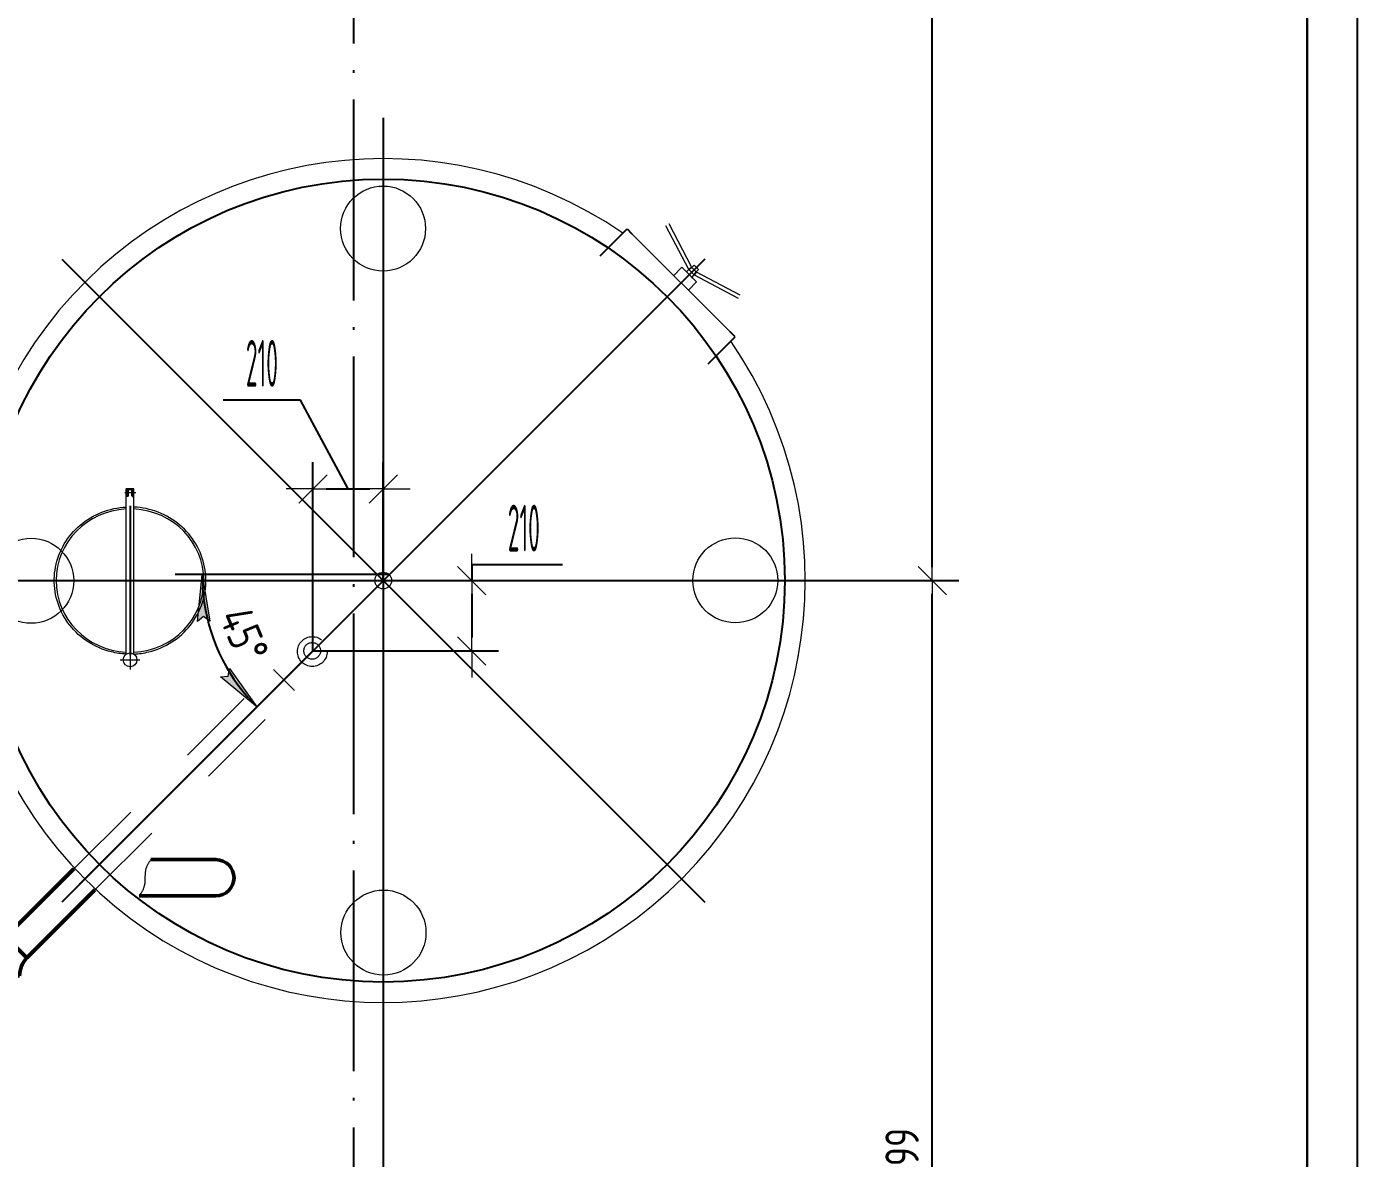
# Model space of a CAD drawing. Header units: millimetres. Extents: x -1731 to 4659, y 0 to 4165.
# Drawn here: x 386.6 to 486.1, y 333.5 to 418.1 of the extents above; entities that cross this region are included whole.
import ezdxf

# ---------------------------------------------------------------- set-up
doc = ezdxf.new("R2010")
doc.units = ezdxf.units.MM
for name, pattern in [('K5LT32768', [508, 317.5, -63.5, 63.5, -63.5]), ('K5LT32769', [0]), ('K5LT32770', [19.2, 15, -2, 0.2, -2]), ('K5LT32772', [50.8, 31.75, -6.35, 6.35, -6.35]), ('K5LT32774', [0]), ('K5LT32780', [0]), ('K5LT32782', [11.999999, 6, -6]), ('K5LT32787', [0]), ('K5LT32791', [50.8, 31.75, -6.35, 6.35, -6.35]), ('K5LT32792', [0]), ('K5LT32815', [0]), ('K5LT32820', [180.2, 120, -30, 0.2, -30]), ('K5LT32821', [18, 12, -1.5, 3, -1.5]), ('K5LT32822', [6.25, 4.75, -1.5]), ('K5LT_AXLED', [19.5, 15, -1.5, 1.5, -1.5]), ('K5LT_REINFORCED', [0]), ('K5LT_THIN', [0]), ('K5LT_THIN_INCLUDED_TO_HATCHING', [0])]:
    doc.linetypes.add(name, pattern=pattern)
doc.layers.add('Системный слой', color=7, linetype='Continuous')
doc.styles.add('KDIMTEXTSTYLE', font='GOST_AU.SHX', dxfattribs={"width": 0.96, "oblique": 15, "height": 5})
doc.dimstyles.new('KDIMSTYLE (0.03)', dxfattribs={"dimtxt": 5, "dimasz": 1, "dimexe": 2, "dimexo": 0, "dimgap": 1, "dimtad": 1, "dimlfac": 40, "dimtxsty": 'KDIMTEXTSTYLE', "dimsah": 1, "dimcen": 0, "dimdle": 1, "dimadec": 0, "dimazin": 0, "dimtfac": 0.667, "dimtmove": 0, "dimatfit": 3, "dimfxl": 1, "dimtvp": 1, "dimtolj": 1, "dimtzin": 0, "dimarcsym": 0})

# ---------------------------------------------------------------- blocks, each defined once
blk = doc.blocks.new('U250')
at = {"layer": 'Системный слой', "color": 7, "linetype": 'K5LT32787', "lineweight": 18}
blk.add_circle((507.669, 395.79), 3.175, dxfattribs=at)
blk = doc.blocks.new('U251')
at = {"layer": 'Системный слой', "color": 7, "linetype": 'K5LT32787', "lineweight": 18}
blk.add_circle((481.349, 422.078), 3.175, dxfattribs=at)
blk = doc.blocks.new('U252')
at = {"layer": 'Системный слой', "color": 7, "linetype": 'K5LT32787', "lineweight": 18}
blk.add_circle((455.061, 395.759), 3.175, dxfattribs=at)
blk = doc.blocks.new('U253')
at = {"layer": 'Системный слой', "color": 7, "linetype": 'K5LT32787', "lineweight": 18}
blk.add_circle((481.381, 369.471), 3.175, dxfattribs=at)
blk = doc.blocks.new('U249')
at = {"layer": 'Системный слой'}
for name in ['U251', 'U252', 'U250', 'U253']:
    blk.add_blockref(name, (0, 0), dxfattribs=at)
blk = doc.blocks.new('U248')
at = {"layer": 'Системный слой', "color": 150, "linetype": 'K5LT32820', "lineweight": 25, "true_color": 0x007fff}
for p, q in [((481.365, 429.744), (481.365, 361.806)), ((505.385, 419.795), (457.345, 371.755)), ((457.345, 419.795), (505.385, 371.755)), ((444.146, 395.775), (515.334, 395.775))]:
    blk.add_line(p, q, dxfattribs=at)
at = {"layer": 'Системный слой', "color": 7, "linetype": 'K5LT32792', "lineweight": 25}
for p, q in [((497.565, 420.045), (499.579, 422.06)), ((499.579, 422.06), (499.946, 421.693)), ((504.199, 419.012), (504.433, 419.162)), ((504.602, 418.609), (504.753, 418.842)), ((505.635, 411.974), (507.65, 413.989)), ((507.65, 413.989), (507.283, 414.356))]:
    blk.add_line(p, q, dxfattribs=at)
at = {"layer": 'Системный слой', "color": 7, "linetype": 'K5LT32787', "lineweight": 18}
for p, q in [((499.946, 421.693), (507.283, 414.356)), ((504.199, 419.012), (502.471, 422.292)), ((504.433, 419.162), (502.716, 422.422)), ((503.064, 418.575), (503.676, 419.186)), ((504.776, 418.086), (503.676, 419.186)), ((503.969, 418.893), (504.226, 418.636)), ((504.024, 418.838), (504.199, 419.012)), ((504.602, 418.609), (504.199, 419.012)), ((504.483, 418.379), (504.226, 418.636)), ((504.428, 418.434), (504.602, 418.609)), ((504.433, 419.162), (504.603, 419.333)), ((504.433, 419.162), (504.753, 418.842)), ((504.602, 418.609), (507.883, 416.881)), ((504.923, 419.013), (504.603, 419.333)), ((504.753, 418.842), (504.923, 419.013)), ((504.753, 418.842), (508.012, 417.126)), ((504.165, 417.474), (504.776, 418.086)), ((462.738, 402.634), (462.16, 402.634)), ((462.16, 401.382), (462.16, 402.634)), ((462.738, 401.382), (462.738, 402.634)), ((462.16, 390.278), (462.16, 401.382)), ((462.738, 390.278), (462.738, 401.382))]:
    blk.add_line(p, q, dxfattribs=at)
at = {"layer": 'Системный слой', "color": 4, "linetype": 'K5LT32791', "lineweight": 15, "true_color": 0x00ffff}
for p, q in [((462.882, 402.334), (462.045, 402.334)), ((461.72, 389.851), (463.177, 389.851)), ((462.449, 390.579), (462.449, 389.122))]:
    blk.add_line(p, q, dxfattribs=at)
at = {"layer": 'Системный слой', "color": 6, "linetype": 'K5LT32822', "lineweight": 25, "true_color": 0xff00ff}
for p, q in [((462.201, 402.076), (462.201, 402.592)), ((462.201, 402.592), (462.304, 402.592)), ((462.304, 402.076), (462.201, 402.076)), ((462.304, 402.076), (462.304, 402.592)), ((462.552, 402.592), (462.345, 402.592)), ((462.593, 402.076), (462.593, 402.592)), ((462.696, 402.592), (462.593, 402.592)), ((462.593, 402.076), (462.696, 402.076)), ((462.696, 402.076), (462.696, 402.592))]:
    blk.add_line(p, q, dxfattribs=at)
at = {"layer": 'Системный слой', "color": 150, "linetype": 'K5LT32821', "lineweight": 25, "true_color": 0x007fff}
blk.add_line((462.449, 401.361), (462.449, 390.189), dxfattribs=at)
at = {"layer": 'Системный слой', "color": 7, "linetype": 'K5LT32787', "lineweight": 18}
for centre, radius in [((481.365, 395.775), 0.625), ((462.449, 389.851), 0.516)]:
    blk.add_circle(centre, radius, dxfattribs=at)
blk.add_arc((481.365, 395.775), 31.529, 55.42845, 34.57155, dxfattribs=at)
for start_param, end_param in [(1.623142, 4.660044), (4.764734, 7.801636)]:
    blk.add_ellipse((462.449, 395.775), major_axis=(5.523, 0), ratio=0.970017, start_param=start_param, end_param=end_param, dxfattribs=at)
for points in [[(462.152, 390.282), (461.78, 390.301), (461.41, 390.355), (460.437, 390.596), (459.851, 390.848), (458.797, 391.525), (458.328, 391.949), (457.561, 392.925), (457.262, 393.476), (456.868, 394.642), (456.772, 395.258), (456.795, 396.486), (456.913, 397.098), (457.35, 398.251), (457.668, 398.791), (458.47, 399.739), (458.954, 400.148), (460.032, 400.788), (460.627, 401.019), (461.543, 401.213), (461.847, 401.252), (462.152, 401.268)], [(462.745, 390.282), (463.117, 390.301), (463.487, 390.355), (464.46, 390.596), (465.046, 390.848), (466.1, 391.525), (466.569, 391.949), (467.336, 392.925), (467.635, 393.476), (468.029, 394.642), (468.125, 395.258), (468.103, 396.486), (467.984, 397.098), (467.548, 398.251), (467.229, 398.791), (466.427, 399.739), (465.943, 400.148), (464.865, 400.788), (464.27, 401.019), (463.354, 401.213), (463.05, 401.252), (462.745, 401.268)]]:
    blk.add_open_spline(points, degree=3, knots=[0, 0, 0, 0, 0.0650277, 0.0650277, 0.1752287, 0.1752287, 0.2854298, 0.2854298, 0.3956308, 0.3956308, 0.5058319, 0.5058319, 0.6160329, 0.6160329, 0.726234, 0.726234, 0.836435, 0.836435, 0.9466361, 0.9466361, 1, 1, 1, 1], dxfattribs=at)
at = {"layer": 'Системный слой'}
blk.add_blockref('U249', (0, 0), dxfattribs=at)
blk = doc.blocks.new('U247')
at = {"layer": 'Системный слой', "color": 7, "linetype": 'K5LT32787', "lineweight": 18}
for p, q in [((481.365, 365.775), (481.365, 425.775)), ((511.365, 395.775), (451.365, 395.775))]:
    blk.add_line(p, q, dxfattribs=at)
at = {"layer": 'Системный слой'}
blk.add_blockref('U248', (0, 0), dxfattribs=at)
blk = doc.blocks.new('U295')
at = {"layer": 'Системный слой', "color": 200, "linetype": 'K5LT32780', "lineweight": 50, "true_color": 0xbf00ff}
for p, q in [((454.746, 367.582), (453.173, 369.156)), ((454.193, 366.248), (451.968, 366.248))]:
    blk.add_line(p, q, dxfattribs=at)
for radius in [4.112, 1.888]:
    blk.add_arc((456.081, 366.248), radius, 135, 180, dxfattribs=at)
at = {"layer": 'Системный слой', "color": 30, "linetype": 'K5LT_AXLED', "lineweight": 13, "true_color": 0xff8000}
blk.add_arc((456.081, 366.248), 3, 135, 180, dxfattribs=at)
blk = doc.blocks.new('U290')
at = {"layer": 'Системный слой', "color": 6, "linetype": 'K5LT32782', "lineweight": 5, "true_color": 0xff00ff}
for p, q in [((458.253, 374.236), (474.986, 390.969)), ((459.826, 372.663), (476.848, 389.685)), ((473.154, 389.137), (474.727, 387.563))]:
    blk.add_line(p, q, dxfattribs=at)
at = {"layer": 'Системный слой', "color": 200, "linetype": 'K5LT32780', "lineweight": 50, "true_color": 0xbf00ff}
for p, q in [((458.253, 374.236), (453.173, 369.156)), ((459.826, 372.663), (454.746, 367.582))]:
    blk.add_line(p, q, dxfattribs=at)
at = {"layer": 'Системный слой', "color": 6, "linetype": 'K5LT32782', "lineweight": 5, "true_color": 0xff00ff}
for centre, radius in [((476.062, 390.471), 1.113), ((476.056, 390.521), 0.625)]:
    blk.add_circle(centre, radius, dxfattribs=at)
at = {"layer": 'Системный слой'}
blk.add_blockref('U295', (0, 0), dxfattribs=at)
blk = doc.blocks.new('U364')
at = {"layer": 'Системный слой', "color": 7, "linetype": 'K5LT_THIN_INCLUDED_TO_HATCHING', "lineweight": 13}
for p, q in [((463.968, 374.879), (463.938, 374.836)), ((463.998, 374.921), (463.968, 374.879)), ((463.572, 373.903), (463.568, 373.852)), ((463.577, 373.954), (463.572, 373.903)), ((463.582, 374.005), (463.577, 373.954)), ((463.589, 374.055), (463.582, 374.005)), ((463.598, 374.105), (463.589, 374.055)), ((463.608, 374.154), (463.598, 374.105)), ((463.62, 374.203), (463.608, 374.154)), ((463.633, 374.251), (463.62, 374.203)), ((463.648, 374.299), (463.633, 374.251)), ((463.664, 374.346), (463.648, 374.299)), ((463.682, 374.393), (463.664, 374.346)), ((463.702, 374.439), (463.682, 374.393)), ((463.723, 374.485), (463.702, 374.439)), ((463.746, 374.53), (463.723, 374.485)), ((463.77, 374.575), (463.746, 374.53)), ((463.796, 374.619), (463.77, 374.575)), ((463.823, 374.663), (463.796, 374.619)), ((463.85, 374.707), (463.823, 374.663)), ((463.879, 374.75), (463.85, 374.707)), ((463.908, 374.793), (463.879, 374.75)), ((463.938, 374.836), (463.908, 374.793)), ((463.486, 372.88), (463.471, 372.832)), ((463.5, 372.928), (463.486, 372.88)), ((463.512, 372.977), (463.5, 372.928)), ((463.523, 373.026), (463.512, 372.977)), ((463.531, 373.076), (463.523, 373.026)), ((463.539, 373.126), (463.531, 373.076)), ((463.545, 373.176), (463.539, 373.126)), ((463.55, 373.227), (463.545, 373.176)), ((463.554, 373.279), (463.55, 373.227)), ((463.556, 373.33), (463.554, 373.279)), ((463.558, 373.382), (463.556, 373.33)), ((463.56, 373.434), (463.558, 373.382)), ((463.561, 373.486), (463.56, 373.434)), ((463.562, 373.591), (463.561, 373.539)), ((463.561, 373.539), (463.561, 373.486)), ((463.563, 373.696), (463.562, 373.644)), ((463.562, 373.644), (463.562, 373.591)), ((463.564, 373.748), (463.563, 373.696)), ((463.566, 373.8), (463.564, 373.748)), ((463.568, 373.852), (463.566, 373.8)), ((463.148, 372.254), (463.125, 372.221)), ((463.178, 372.297), (463.148, 372.254)), ((463.208, 372.339), (463.178, 372.297)), ((463.237, 372.382), (463.208, 372.339)), ((463.266, 372.426), (463.237, 372.382)), ((463.294, 372.469), (463.266, 372.426)), ((463.32, 372.513), (463.294, 372.469)), ((463.346, 372.557), (463.32, 372.513)), ((463.371, 372.602), (463.346, 372.557)), ((463.394, 372.647), (463.371, 372.602)), ((463.416, 372.693), (463.394, 372.647)), ((463.436, 372.739), (463.416, 372.693)), ((463.454, 372.785), (463.436, 372.739)), ((463.471, 372.832), (463.454, 372.785))]:
    blk.add_line(p, q, dxfattribs=at)
blk = doc.blocks.new('U363')
at = {"layer": 'Системный слой', "color": 134, "linetype": 'K5LT_REINFORCED', "lineweight": 50, "true_color": 0x009696}
for p, q in [((468.865, 374.921), (463.998, 374.921)), ((468.865, 372.221), (463.125, 372.221))]:
    blk.add_line(p, q, dxfattribs=at)
blk.add_arc((468.865, 373.571), 1.35, 270, 90, dxfattribs=at)
at = {"layer": 'Системный слой'}
blk.add_blockref('U364', (0, 0), dxfattribs=at)
blk = doc.blocks.new('KDIMARROW_03')
at = {"layer": 'Системный слой', "color": 0, "linetype": 'K5LT_THIN', "lineweight": 13}
for p, q in [((-1.061, -1.061), (1.061, 1.061)), ((0, 0), (-1, 0)), ((0, 0), (2, 0))]:
    blk.add_line(p, q, dxfattribs=at)
blk = doc.blocks.new('D87')
at = {"layer": 'Defpoints', "color": 0, "transparency": 16777216}
for p in [(318.89, 464.202), (454.298, 464.202), (318.265, 376.702)]:
    blk.add_point(p, dxfattribs=at)
at = {"layer": 'Системный слой', "color": 0, "lineweight": -2, "transparency": 16777216}
for p, q in [((318.89, 464.202), (456.298, 464.202)), ((454.298, 377.702), (454.298, 463.202)), ((318.265, 376.702), (456.298, 376.702))]:
    blk.add_line(p, q, dxfattribs=at)
for p, rotation in [((454.298, 464.202), 90), ((454.298, 376.702), 270)]:
    blk.add_blockref('KDIMARROW_03', p, dxfattribs=dict(at, rotation=rotation))
at = {"layer": 'Системный слой', "color": 7, "lineweight": 25, "transparency": 16777216, "insert": (452.048, 432.202), "char_height": 5, "attachment_point": 5, "rotation": 90, "style": 'KDIMTEXTSTYLE'}
blk.add_mtext('\\A1;\\H2.5;\\W0.965;\\Q0;3500', dxfattribs=at)
blk = doc.blocks.new('D88')
at = {"layer": 'Defpoints', "color": 0, "transparency": 16777216}
for p in [(318.265, 376.702), (454.298, 376.702), (318.265, 289.227)]:
    blk.add_point(p, dxfattribs=at)
at = {"layer": 'Системный слой', "color": 0, "lineweight": -2, "transparency": 16777216}
for p, q in [((318.265, 376.702), (456.298, 376.702)), ((454.298, 290.227), (454.298, 375.702)), ((318.265, 289.227), (456.298, 289.227))]:
    blk.add_line(p, q, dxfattribs=at)
for p, rotation in [((454.298, 376.702), 90), ((454.298, 289.227), 270)]:
    blk.add_blockref('KDIMARROW_03', p, dxfattribs=dict(at, rotation=rotation))
at = {"layer": 'Системный слой', "color": 7, "lineweight": 25, "transparency": 16777216, "insert": (452.048, 332.964), "char_height": 5, "attachment_point": 5, "rotation": 90, "style": 'KDIMTEXTSTYLE'}
blk.add_mtext('\\A1;\\H2.5;\\W0.965;\\Q0;3499', dxfattribs=at)
blk = doc.blocks.new('D96')
at = {"layer": 'Defpoints', "color": 0, "transparency": 16777216}
for p in [(413.281, 383.554), (413.281, 376.702), (408.027, 371.448)]:
    blk.add_point(p, dxfattribs=at)
at = {"layer": 'Системный слой', "color": 0, "lineweight": -2, "transparency": 16777216}
for p, q in [((407.11, 390.183), (401.318, 390.183)), ((410.654, 383.554), (407.11, 390.183)), ((408.027, 371.448), (408.027, 385.554)), ((413.281, 376.702), (413.281, 385.554)), ((409.027, 383.554), (412.281, 383.554))]:
    blk.add_line(p, q, dxfattribs=at)
at = {"layer": 'Системный слой', "color": 0, "lineweight": -2, "transparency": 16777216, "rotation": 180}
blk.add_blockref('KDIMARROW_03', (408.027, 383.554), dxfattribs=at)
at = {"layer": 'Системный слой', "color": 0, "lineweight": -2, "transparency": 16777216}
blk.add_blockref('KDIMARROW_03', (413.281, 383.554), dxfattribs=at)
at = {"layer": 'Системный слой', "color": 7, "lineweight": 25, "transparency": 16777216, "insert": (404.214, 392.933), "char_height": 5, "attachment_point": 5, "style": 'KDIMTEXTSTYLE'}
blk.add_mtext('\\A1;\\H125.0;\\W0.665;\\Q0;\\H125.0;\\W0.665;\\Q0;\\Q0;\\W0.455;\\H3.50;210\\Q0;\\H125.00;', dxfattribs=at)
blk = doc.blocks.new('D97')
at = {"layer": 'Defpoints', "color": 0, "transparency": 16777216}
for p in [(413.281, 376.702), (407.977, 371.448), (419.89, 371.448)]:
    blk.add_point(p, dxfattribs=at)
at = {"layer": 'Системный слой', "color": 0, "lineweight": -2, "transparency": 16777216}
for p, q in [((426.681, 377.871), (419.89, 377.871)), ((419.89, 377.871), (419.89, 376.702)), ((413.281, 376.702), (421.89, 376.702)), ((419.89, 375.702), (419.89, 372.448)), ((407.977, 371.448), (421.89, 371.448))]:
    blk.add_line(p, q, dxfattribs=at)
for p, rotation in [((419.89, 376.702), 90), ((419.89, 371.448), 270)]:
    blk.add_blockref('KDIMARROW_03', p, dxfattribs=dict(at, rotation=rotation))
at = {"layer": 'Системный слой', "color": 7, "lineweight": 25, "transparency": 16777216, "insert": (423.785, 380.621), "char_height": 5, "attachment_point": 5, "style": 'KDIMTEXTSTYLE'}
blk.add_mtext('\\A1;\\H125.0;\\W0.665;\\Q0;\\H125.0;\\W0.665;\\Q0;\\Q0;\\W0.455;\\H3.50;210\\Q0;\\H125.00;', dxfattribs=at)
blk = doc.blocks.new('KDIMARROW_01')
at = {"layer": 'Системный слой'}
blk.add_hatch(color=0, dxfattribs=at).paths.add_polyline_path([(-3.5, -0.461), (0, 0), (-3.5, 0.461), (-3.15, 0)])
at = {"layer": 'Системный слой', "color": 0, "linetype": 'K5LT_THIN', "lineweight": 13}
for p, q in [((-3.15, 0), (-3.5, 0.461)), ((-3.5, 0.461), (0, 0)), ((0, 0), (-3.5, -0.461)), ((-3.5, -0.461), (-3.15, 0)), ((0, 0), (-1, 0))]:
    blk.add_line(p, q, dxfattribs=at)
blk = doc.blocks.new('D126')
at = {"layer": 'Defpoints', "color": 0, "transparency": 16777216}
for p in [(413.736, 377.157), (413.736, 377.157), (413.736, 377.157), (407.977, 371.398), (401.614, 370.159)]:
    blk.add_point(p, dxfattribs=at)
at = {"layer": 'Системный слой', "color": 0, "lineweight": -2, "transparency": 16777216}
for p, q in [((413.736, 377.157), (397.739, 377.158)), ((407.977, 371.398), (402.424, 365.845))]:
    blk.add_line(p, q, dxfattribs=at)
blk.add_arc((413.736, 377.157), 13.997, 184.08943, 220.90582, dxfattribs=at)
for p, rotation in [((399.739, 377.158), 92.04233880730708), ((403.838, 367.259), 312.9529122047946)]:
    blk.add_blockref('KDIMARROW_01', p, dxfattribs=dict(at, rotation=rotation))
at = {"layer": 'Системный слой', "color": 7, "lineweight": 25, "transparency": 16777216, "insert": (402.883, 372.662), "char_height": 5, "attachment_point": 5, "rotation": 292.49762, "style": 'KDIMTEXTSTYLE'}
blk.add_mtext('\\A1;\\H2.5;\\W0.965;\\Q0;45°', dxfattribs=at)

msp = doc.modelspace()

# ---------------------------------------------------------------- linework, layer by layer
at = {"layer": 'Системный слой', "color": 8, "linetype": 'K5LT32770', "lineweight": 25}
msp.add_line((411.06475, 547.04146), (411.06475, 125.73051), dxfattribs=at)
at = {"layer": 'Системный слой', "color": 8, "linetype": 'K5LT32770', "lineweight": 18}
msp.add_line((486.06475, 547.61824), (486.06475, 73.20313), dxfattribs=at)
at = {"layer": 'Системный слой', "color": 8, "linetype": 'K5LT32769', "lineweight": 25}
msp.add_line((486.06475, 164.43051), (486.06475, 539.43051), dxfattribs=at)
at = {"layer": 'Системный слой', "color": 8, "linetype": 'K5LT_THIN_INCLUDED_TO_HATCHING', "lineweight": 25}
for p, q in [((482.31475, 374.43051), (482.31475, 535.68051)), ((482.31475, 168.18051), (482.31475, 374.43052))]:
    msp.add_line(p, q, dxfattribs=at)
at = {"layer": 'Системный слой', "color": 8, "linetype": 'K5LT32774', "lineweight": 25}
msp.add_line((482.31475, 535.68051), (482.31475, 168.18051), dxfattribs=at)
at = {"layer": 'Системный слой', "color": 8, "linetype": 'K5LT32815', "lineweight": 25}
msp.add_line((482.31475, 527.93051), (482.31475, 394.43051), dxfattribs=at)
at = {"layer": 'Системный слой', "color": 8, "linetype": 'K5LT32768', "lineweight": 25}
for p, q in [((413.28061, 411.2779), (413.28061, 332.37873)), ((376.2806, 376.7016), (447.03061, 376.7016))]:
    msp.add_line(p, q, dxfattribs=at)
at = {"layer": 'Системный слой', "color": 8, "linetype": 'K5LT32772', "lineweight": 25}
msp.add_line((390.59183, 354.01283), (407.97731, 371.3983), dxfattribs=at)
at = {"layer": 'Системный слой', "color": 8, "linetype": 'K5LT_THIN_INCLUDED_TO_HATCHING', "lineweight": 25}
msp.add_circle((413.2806, 376.70159), 30, dxfattribs=at)

# ---------------------------------------------------------------- block references
at = {"layer": 'Системный слой', "color": 8, "lineweight": 25}
for name in ['U290', 'U247', 'U363']:
    msp.add_blockref(name, (-68.08436, -19.07309), dxfattribs=at)

# ---------------------------------------------------------------- dimensions: what is measured, and where the dimension line sits
for base, p1, p2, picture, middle in [((454.29788, 464.20158), (318.26495, 376.70156), (318.88971, 464.20158), 'D87', (454.29788, 432.20158)), ((454.29788, 376.70156), (318.26471, 289.22657), (318.26495, 376.70156), 'D88', (454.29788, 332.96407))]:
    dim = msp.add_linear_dim(base=base, p1=p1, p2=p2, angle=90, dimstyle='KDIMSTYLE (0.03)', override={"dimexo": 0, "dimpost": '\\H2.5;\\W0.965;\\Q0;<>', "dimblk1": 'KDIMARROW_03', "dimblk2": 'KDIMARROW_03', "dimse1": 0, "dimse2": 0, "dimclrt": 7, "dimtolj": 1}, dxfattribs=at)
    dim.commit()
    dim.dimension.update_dxf_attribs({"geometry": picture, "text_midpoint": middle, "dimtype": 160})
dim = msp.add_linear_dim(base=(413.2806, 383.55441), p1=(408.02729, 371.44829), p2=(413.2806, 376.70159), text='\\H125.0;\\W0.665;\\Q0;\\H125.0;\\W0.665;\\Q0;\\Q0;\\W0.455;\\H3.50;210\\Q0;\\H125.00;', dimstyle='KDIMSTYLE (0.03)', override={"dimexo": 0, "dimtoh": 1, "dimblk1": 'KDIMARROW_03', "dimblk2": 'KDIMARROW_03', "dimse1": 0, "dimse2": 0, "dimclrt": 7, "dimtmove": 1, "dimtolj": 1}, dxfattribs=at)
dim.commit()
dim.dimension.update_dxf_attribs({"geometry": 'D96', "text_midpoint": (406.10974, 390.18291), "dimtype": 160})
dim = msp.add_linear_dim(base=(419.88953, 371.4483), p1=(413.28061, 376.70161), p2=(407.97731, 371.4483), angle=90, text='\\H125.0;\\W0.665;\\Q0;\\H125.0;\\W0.665;\\Q0;\\Q0;\\W0.455;\\H3.50;210\\Q0;\\H125.00;', dimstyle='KDIMSTYLE (0.03)', override={"dimexo": 0, "dimtoh": 1, "dimblk1": 'KDIMARROW_03', "dimblk2": 'KDIMARROW_03', "dimse1": 0, "dimse2": 0, "dimclrt": 7, "dimtmove": 1, "dimtolj": 1}, dxfattribs=at)
dim.commit()
dim.dimension.update_dxf_attribs({"geometry": 'D97', "text_midpoint": (422.92244, 377.87137), "dimtype": 160})
dim = msp.add_angular_dim_2l(base=(401.613672, 370.158609), line1=((413.735989, 377.156985), (413.735987, 377.156985)), line2=((413.735989, 377.156985), (407.977309, 371.398305)), dimstyle='KDIMSTYLE (0.03)', override={"dimpost": '\\H2.5;\\W0.965;\\Q0;<>', "dimblk1": 'KDIMARROW_01', "dimblk2": 'KDIMARROW_01', "dimclrt": 7, "dimtolj": 1}, dxfattribs=at)
dim.commit()
dim.dimension.update_dxf_attribs({"geometry": 'D126', "text_midpoint": (400.803835, 371.80094), "dimtype": 162})

doc.saveas('drawing.dxf')
